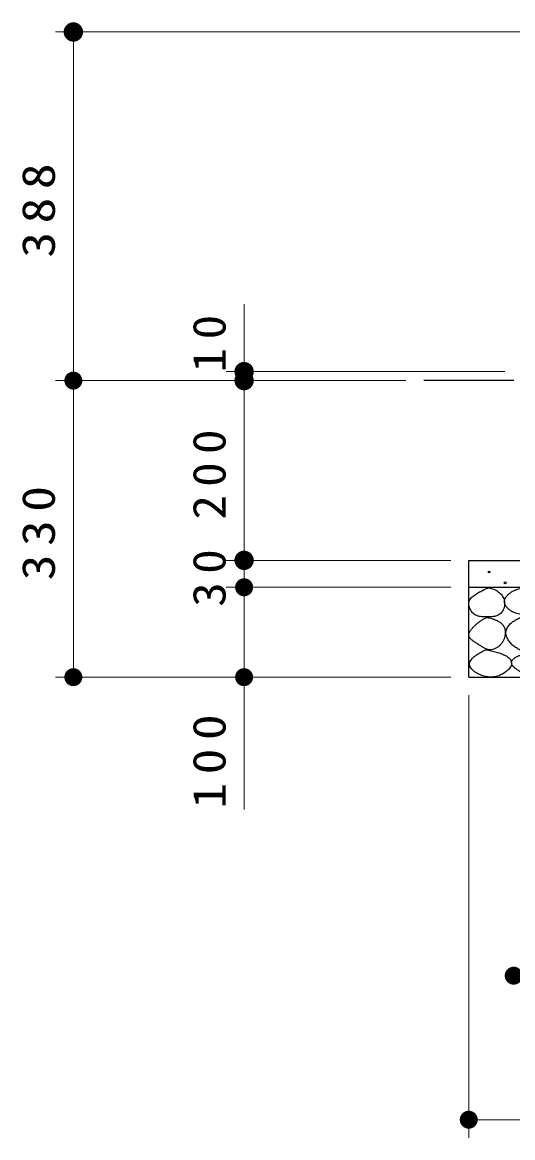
# Model space of a CAD drawing. Units: millimetres on the paper, scale 1:20. Extents: x -365 to 0, y -5 to 257.
# Drawn here: x -148.2 to -121, y 74.2 to 136.3 of the extents above; entities that cross this region are included whole.
import ezdxf

# ---------------------------------------------------------------- set-up
doc = ezdxf.new("R2010")
doc.units = ezdxf.units.MM
doc.layers.add('1_20', color=3, linetype='Continuous', lineweight=25)
doc.styles.add('ＭＳ ゴシック', font='')
doc.styles.get('ＭＳ ゴシック').set_extended_font_data('MS Gothic')

# ---------------------------------------------------------------- blocks, each defined once
blk = doc.blocks.new('filled_dot')
at = {"color": 0, "linetype": 'Continuous', "lineweight": -2, "const_width": 1.25}
blk.add_lwpolyline([(-0.625, 0, 1), (0.625, 0, 1)], format="xyb", close=True, dxfattribs=at)

msp = doc.modelspace()

# ---------------------------------------------------------------- linework, layer by layer
at = {"layer": '1_20', "color": 7, "lineweight": 13}
for p, q in [((-120.195, 135.75), (-146.406, 135.75)), ((-145.406, 116.353), (-145.406, 135.75)), ((-135.906, 116.353), (-135.906, 120.613)), ((-121.406, 116.853), (-136.906, 116.853)), ((-126.906, 116.353), (-146.406, 116.353)), ((-145.406, 99.853), (-145.406, 116.353)), ((-135.906, 106.353), (-135.906, 116.353)), ((-124.406, 106.353), (-136.906, 106.353)), ((-135.906, 104.853), (-135.906, 106.353)), ((-124.406, 104.853), (-136.906, 104.853)), ((-135.906, 92.481), (-135.906, 104.853)), ((-124.406, 99.853), (-146.406, 99.853)), ((-123.406, 98.853), (-123.406, 74.23)), ((-86.656, 75.23), (-123.406, 75.23))]:
    msp.add_line(p, q, dxfattribs=at)
at = {"layer": '1_20'}
for p, q in [((-120.906, 116.353), (-125.906, 116.353)), ((-123.406, 99.853), (-123.406, 106.353)), ((-123.406, 106.353), (-86.656, 106.353)), ((-123.406, 104.853), (-86.656, 104.853)), ((-123.406, 99.853), (-86.656, 99.853))]:
    msp.add_line(p, q, dxfattribs=at)
for centre in [(-122.277, 105.703), (-121.38, 105.105)]:
    msp.add_circle(centre, 0.05, dxfattribs=at)
for points, knots in [([(-122.284, 104.823), (-122.329, 104.809), (-122.374, 104.795), (-122.418, 104.779), (-122.463, 104.762), (-122.506, 104.743), (-122.549, 104.724), (-122.592, 104.704), (-122.635, 104.683), (-122.676, 104.661), (-122.718, 104.639), (-122.759, 104.616), (-122.8, 104.592), (-122.841, 104.568), (-122.882, 104.544), (-122.922, 104.519), (-122.963, 104.494), (-123.003, 104.47), (-123.042, 104.443), (-123.081, 104.417), (-123.121, 104.39), (-123.157, 104.361), (-123.194, 104.331), (-123.231, 104.3), (-123.263, 104.266), (-123.295, 104.231), (-123.326, 104.194), (-123.349, 104.153), (-123.371, 104.112), (-123.389, 104.067), (-123.398, 104.021), (-123.407, 103.975), (-123.407, 103.926), (-123.403, 103.88), (-123.398, 103.833), (-123.386, 103.786), (-123.372, 103.741), (-123.357, 103.697), (-123.337, 103.653), (-123.315, 103.612), (-123.292, 103.57), (-123.266, 103.53), (-123.237, 103.493), (-123.208, 103.456), (-123.176, 103.42), (-123.14, 103.389), (-123.105, 103.358), (-123.066, 103.33), (-123.025, 103.307), (-122.984, 103.284), (-122.939, 103.266), (-122.895, 103.252), (-122.85, 103.238), (-122.803, 103.229), (-122.756, 103.221), (-122.71, 103.214), (-122.662, 103.211), (-122.615, 103.208), (-122.568, 103.205), (-122.52, 103.206), (-122.473, 103.206), (-122.426, 103.206), (-122.379, 103.207), (-122.331, 103.208), (-122.284, 103.209), (-122.237, 103.21), (-122.189, 103.213), (-122.142, 103.216), (-122.095, 103.219), (-122.048, 103.225), (-122.001, 103.232), (-121.954, 103.239), (-121.909, 103.251), (-121.863, 103.263), (-121.817, 103.278), (-121.775, 103.298), (-121.733, 103.319), (-121.692, 103.344), (-121.656, 103.374), (-121.62, 103.404), (-121.588, 103.44), (-121.56, 103.478), (-121.532, 103.516), (-121.508, 103.558), (-121.488, 103.601), (-121.468, 103.643), (-121.453, 103.689), (-121.44, 103.734), (-121.428, 103.779), (-121.42, 103.827), (-121.416, 103.874), (-121.411, 103.92), (-121.411, 103.968), (-121.416, 104.015), (-121.42, 104.062), (-121.429, 104.109), (-121.441, 104.155), (-121.454, 104.2), (-121.471, 104.245), (-121.492, 104.287), (-121.512, 104.33), (-121.537, 104.371), (-121.564, 104.409), (-121.591, 104.447), (-121.623, 104.484), (-121.656, 104.517), (-121.689, 104.55), (-121.726, 104.581), (-121.763, 104.609), (-121.801, 104.637), (-121.842, 104.663), (-121.883, 104.686), (-121.924, 104.708), (-121.967, 104.729), (-122.011, 104.746), (-122.055, 104.764), (-122.1, 104.78), (-122.145, 104.792), (-122.191, 104.805), (-122.237, 104.814), (-122.284, 104.823)], [0, 0, 0, 0, 1, 1, 1, 2, 2, 2, 3, 3, 3, 4, 4, 4, 5, 5, 5, 6, 6, 6, 7, 7, 7, 8, 8, 8, 9, 9, 9, 10, 10, 10, 11, 11, 11, 12, 12, 12, 13, 13, 13, 14, 14, 14, 15, 15, 15, 16, 16, 16, 17, 17, 17, 18, 18, 18, 19, 19, 19, 20, 20, 20, 21, 21, 21, 22, 22, 22, 23, 23, 23, 24, 24, 24, 25, 25, 25, 26, 26, 26, 27, 27, 27, 28, 28, 28, 29, 29, 29, 30, 30, 30, 31, 31, 31, 32, 32, 32, 33, 33, 33, 34, 34, 34, 35, 35, 35, 36, 36, 36, 37, 37, 37, 38, 38, 38, 39, 39, 39, 40, 40, 40, 40]), ([(-120.312, 104.828), (-120.366, 104.823), (-120.419, 104.819), (-120.471, 104.81), (-120.523, 104.801), (-120.575, 104.789), (-120.626, 104.774), (-120.677, 104.76), (-120.727, 104.741), (-120.776, 104.721), (-120.825, 104.701), (-120.873, 104.678), (-120.92, 104.653), (-120.966, 104.628), (-121.012, 104.601), (-121.056, 104.571), (-121.1, 104.542), (-121.144, 104.51), (-121.184, 104.476), (-121.224, 104.441), (-121.263, 104.404), (-121.296, 104.363), (-121.33, 104.322), (-121.362, 104.278), (-121.383, 104.23), (-121.404, 104.182), (-121.419, 104.128), (-121.421, 104.077), (-121.422, 104.025), (-121.409, 103.97), (-121.392, 103.921), (-121.374, 103.872), (-121.346, 103.825), (-121.316, 103.781), (-121.287, 103.738), (-121.251, 103.697), (-121.213, 103.66), (-121.176, 103.623), (-121.134, 103.589), (-121.091, 103.559), (-121.047, 103.529), (-121, 103.502), (-120.953, 103.48), (-120.905, 103.457), (-120.855, 103.438), (-120.804, 103.422), (-120.754, 103.405), (-120.702, 103.393), (-120.65, 103.381), (-120.599, 103.37), (-120.546, 103.362), (-120.493, 103.354), (-120.441, 103.347), (-120.388, 103.342), (-120.335, 103.337), (-120.282, 103.332), (-120.229, 103.328), (-120.176, 103.325), (-120.123, 103.321), (-120.07, 103.318), (-120.017, 103.317), (-119.964, 103.316), (-119.911, 103.316), (-119.858, 103.319), (-119.805, 103.322), (-119.752, 103.328), (-119.7, 103.336), (-119.647, 103.345), (-119.595, 103.357), (-119.545, 103.372), (-119.494, 103.387), (-119.444, 103.406), (-119.395, 103.427), (-119.347, 103.449), (-119.299, 103.473), (-119.254, 103.5), (-119.208, 103.527), (-119.164, 103.557), (-119.123, 103.591), (-119.082, 103.624), (-119.042, 103.661), (-119.009, 103.702), (-118.977, 103.743), (-118.945, 103.789), (-118.928, 103.838), (-118.911, 103.887), (-118.904, 103.944), (-118.909, 103.995), (-118.914, 104.046), (-118.935, 104.098), (-118.958, 104.146), (-118.98, 104.193), (-119.012, 104.237), (-119.044, 104.279), (-119.076, 104.321), (-119.113, 104.36), (-119.15, 104.398), (-119.188, 104.435), (-119.228, 104.47), (-119.27, 104.503), (-119.311, 104.536), (-119.355, 104.567), (-119.4, 104.595), (-119.445, 104.623), (-119.492, 104.649), (-119.539, 104.672), (-119.587, 104.695), (-119.636, 104.715), (-119.686, 104.733), (-119.736, 104.751), (-119.787, 104.766), (-119.839, 104.779), (-119.89, 104.792), (-119.942, 104.802), (-119.995, 104.81), (-120.047, 104.817), (-120.1, 104.822), (-120.153, 104.826), (-120.206, 104.829), (-120.259, 104.828), (-120.312, 104.828)], [0, 0, 0, 0, 1, 1, 1, 2, 2, 2, 3, 3, 3, 4, 4, 4, 5, 5, 5, 6, 6, 6, 7, 7, 7, 8, 8, 8, 9, 9, 9, 10, 10, 10, 11, 11, 11, 12, 12, 12, 13, 13, 13, 14, 14, 14, 15, 15, 15, 16, 16, 16, 17, 17, 17, 18, 18, 18, 19, 19, 19, 20, 20, 20, 21, 21, 21, 22, 22, 22, 23, 23, 23, 24, 24, 24, 25, 25, 25, 26, 26, 26, 27, 27, 27, 28, 28, 28, 29, 29, 29, 30, 30, 30, 31, 31, 31, 32, 32, 32, 33, 33, 33, 34, 34, 34, 35, 35, 35, 36, 36, 36, 37, 37, 37, 38, 38, 38, 39, 39, 39, 40, 40, 40, 40]), ([(-122.41, 103.176), (-122.461, 103.153), (-122.511, 103.13), (-122.56, 103.103), (-122.609, 103.077), (-122.656, 103.048), (-122.702, 103.018), (-122.748, 102.987), (-122.793, 102.954), (-122.836, 102.92), (-122.88, 102.886), (-122.923, 102.85), (-122.964, 102.814), (-123.006, 102.777), (-123.047, 102.74), (-123.087, 102.702), (-123.126, 102.663), (-123.165, 102.623), (-123.201, 102.581), (-123.237, 102.539), (-123.273, 102.496), (-123.303, 102.45), (-123.332, 102.403), (-123.363, 102.354), (-123.378, 102.302), (-123.393, 102.251), (-123.402, 102.19), (-123.391, 102.139), (-123.38, 102.088), (-123.344, 102.038), (-123.31, 101.996), (-123.276, 101.954), (-123.23, 101.92), (-123.186, 101.886), (-123.143, 101.851), (-123.096, 101.822), (-123.05, 101.791), (-123.004, 101.761), (-122.956, 101.732), (-122.91, 101.702), (-122.863, 101.672), (-122.817, 101.641), (-122.771, 101.611), (-122.724, 101.58), (-122.679, 101.549), (-122.631, 101.52), (-122.584, 101.492), (-122.536, 101.463), (-122.486, 101.44), (-122.436, 101.417), (-122.384, 101.395), (-122.33, 101.384), (-122.277, 101.372), (-122.22, 101.367), (-122.165, 101.372), (-122.111, 101.376), (-122.056, 101.39), (-122.004, 101.409), (-121.952, 101.427), (-121.902, 101.453), (-121.855, 101.482), (-121.808, 101.51), (-121.763, 101.544), (-121.722, 101.581), (-121.68, 101.617), (-121.641, 101.657), (-121.606, 101.699), (-121.571, 101.742), (-121.538, 101.787), (-121.51, 101.835), (-121.482, 101.882), (-121.457, 101.933), (-121.437, 101.984), (-121.417, 102.035), (-121.401, 102.089), (-121.39, 102.143), (-121.379, 102.197), (-121.372, 102.253), (-121.371, 102.308), (-121.37, 102.363), (-121.373, 102.419), (-121.384, 102.473), (-121.394, 102.527), (-121.41, 102.582), (-121.433, 102.631), (-121.457, 102.681), (-121.488, 102.728), (-121.523, 102.771), (-121.558, 102.813), (-121.599, 102.851), (-121.642, 102.886), (-121.685, 102.92), (-121.732, 102.95), (-121.78, 102.978), (-121.828, 103.005), (-121.879, 103.029), (-121.93, 103.05), (-121.981, 103.072), (-122.033, 103.09), (-122.086, 103.106), (-122.139, 103.123), (-122.193, 103.136), (-122.247, 103.148), (-122.301, 103.159), (-122.356, 103.167), (-122.41, 103.176)], [0, 0, 0, 0, 1, 1, 1, 2, 2, 2, 3, 3, 3, 4, 4, 4, 5, 5, 5, 6, 6, 6, 7, 7, 7, 8, 8, 8, 9, 9, 9, 10, 10, 10, 11, 11, 11, 12, 12, 12, 13, 13, 13, 14, 14, 14, 15, 15, 15, 16, 16, 16, 17, 17, 17, 18, 18, 18, 19, 19, 19, 20, 20, 20, 21, 21, 21, 22, 22, 22, 23, 23, 23, 24, 24, 24, 25, 25, 25, 26, 26, 26, 27, 27, 27, 28, 28, 28, 29, 29, 29, 30, 30, 30, 31, 31, 31, 32, 32, 32, 33, 33, 33, 34, 34, 34, 35, 35, 35, 35]), ([(-120.948, 101.611), (-120.884, 101.565), (-120.82, 101.519), (-120.753, 101.477), (-120.686, 101.435), (-120.618, 101.396), (-120.547, 101.361), (-120.477, 101.326), (-120.405, 101.294), (-120.33, 101.268), (-120.256, 101.242), (-120.18, 101.219), (-120.103, 101.205), (-120.026, 101.192), (-119.946, 101.183), (-119.868, 101.186), (-119.79, 101.189), (-119.71, 101.201), (-119.635, 101.224), (-119.561, 101.247), (-119.488, 101.282), (-119.422, 101.323), (-119.355, 101.364), (-119.293, 101.415), (-119.237, 101.47), (-119.181, 101.524), (-119.129, 101.586), (-119.085, 101.651), (-119.041, 101.716), (-119.002, 101.786), (-118.972, 101.858), (-118.942, 101.93), (-118.918, 102.007), (-118.905, 102.084), (-118.892, 102.161), (-118.888, 102.242), (-118.894, 102.32), (-118.899, 102.397), (-118.916, 102.476), (-118.939, 102.551), (-118.962, 102.626), (-118.994, 102.699), (-119.032, 102.768), (-119.071, 102.836), (-119.117, 102.902), (-119.169, 102.96), (-119.22, 103.019), (-119.28, 103.074), (-119.344, 103.118), (-119.407, 103.163), (-119.479, 103.201), (-119.552, 103.229), (-119.625, 103.256), (-119.703, 103.274), (-119.781, 103.285), (-119.858, 103.296), (-119.938, 103.297), (-120.017, 103.293), (-120.095, 103.288), (-120.174, 103.276), (-120.25, 103.259), (-120.327, 103.242), (-120.403, 103.219), (-120.477, 103.193), (-120.551, 103.166), (-120.624, 103.134), (-120.694, 103.098), (-120.763, 103.062), (-120.832, 103.023), (-120.897, 102.978), (-120.961, 102.933), (-121.024, 102.884), (-121.08, 102.83), (-121.136, 102.775), (-121.191, 102.715), (-121.232, 102.649), (-121.274, 102.583), (-121.311, 102.509), (-121.327, 102.434), (-121.343, 102.359), (-121.341, 102.275), (-121.327, 102.2), (-121.312, 102.124), (-121.276, 102.05), (-121.24, 101.981), (-121.203, 101.912), (-121.155, 101.848), (-121.107, 101.786), (-121.058, 101.724), (-121.003, 101.668), (-120.948, 101.611)], [0, 0, 0, 0, 1, 1, 1, 2, 2, 2, 3, 3, 3, 4, 4, 4, 5, 5, 5, 6, 6, 6, 7, 7, 7, 8, 8, 8, 9, 9, 9, 10, 10, 10, 11, 11, 11, 12, 12, 12, 13, 13, 13, 14, 14, 14, 15, 15, 15, 16, 16, 16, 17, 17, 17, 18, 18, 18, 19, 19, 19, 20, 20, 20, 21, 21, 21, 22, 22, 22, 23, 23, 23, 24, 24, 24, 25, 25, 25, 26, 26, 26, 27, 27, 27, 28, 28, 28, 29, 29, 29, 30, 30, 30, 30]), ([(-122.451, 101.379), (-122.541, 101.336), (-122.631, 101.293), (-122.718, 101.245), (-122.805, 101.198), (-122.893, 101.149), (-122.974, 101.092), (-123.055, 101.035), (-123.142, 100.977), (-123.205, 100.903), (-123.269, 100.83), (-123.342, 100.74), (-123.356, 100.65), (-123.369, 100.561), (-123.333, 100.45), (-123.287, 100.367), (-123.241, 100.285), (-123.158, 100.215), (-123.08, 100.154), (-123.003, 100.094), (-122.913, 100.045), (-122.824, 100.003), (-122.734, 99.962), (-122.638, 99.929), (-122.542, 99.905), (-122.446, 99.881), (-122.346, 99.865), (-122.248, 99.86), (-122.149, 99.855), (-122.047, 99.86), (-121.95, 99.877), (-121.853, 99.894), (-121.756, 99.924), (-121.665, 99.962), (-121.573, 100), (-121.484, 100.048), (-121.403, 100.105), (-121.322, 100.162), (-121.241, 100.226), (-121.18, 100.302), (-121.118, 100.378), (-121.048, 100.469), (-121.033, 100.559), (-121.017, 100.649), (-121.04, 100.763), (-121.087, 100.842), (-121.133, 100.92), (-121.232, 100.979), (-121.315, 101.031), (-121.398, 101.084), (-121.493, 101.12), (-121.585, 101.157), (-121.678, 101.193), (-121.773, 101.222), (-121.869, 101.249), (-121.964, 101.277), (-122.061, 101.3), (-122.158, 101.321), (-122.256, 101.343), (-122.353, 101.361), (-122.451, 101.379)], [0, 0, 0, 0, 1, 1, 1, 2, 2, 2, 3, 3, 3, 4, 4, 4, 5, 5, 5, 6, 6, 6, 7, 7, 7, 8, 8, 8, 9, 9, 9, 10, 10, 10, 11, 11, 11, 12, 12, 12, 13, 13, 13, 14, 14, 14, 15, 15, 15, 16, 16, 16, 17, 17, 17, 18, 18, 18, 19, 19, 19, 20, 20, 20, 20]), ([(-119.596, 101.172), (-119.648, 101.181), (-119.7, 101.19), (-119.753, 101.195), (-119.805, 101.201), (-119.858, 101.204), (-119.911, 101.204), (-119.964, 101.204), (-120.017, 101.201), (-120.069, 101.195), (-120.122, 101.19), (-120.174, 101.181), (-120.226, 101.171), (-120.277, 101.16), (-120.328, 101.146), (-120.379, 101.131), (-120.43, 101.117), (-120.48, 101.1), (-120.529, 101.081), (-120.579, 101.062), (-120.628, 101.042), (-120.675, 101.019), (-120.723, 100.997), (-120.77, 100.973), (-120.815, 100.944), (-120.859, 100.916), (-120.905, 100.887), (-120.941, 100.85), (-120.978, 100.813), (-121.019, 100.768), (-121.032, 100.722), (-121.045, 100.675), (-121.036, 100.615), (-121.018, 100.568), (-121, 100.522), (-120.959, 100.48), (-120.923, 100.442), (-120.888, 100.403), (-120.846, 100.37), (-120.805, 100.337), (-120.764, 100.304), (-120.72, 100.274), (-120.677, 100.244), (-120.633, 100.213), (-120.589, 100.185), (-120.544, 100.157), (-120.5, 100.129), (-120.454, 100.101), (-120.408, 100.076), (-120.362, 100.05), (-120.315, 100.026), (-120.267, 100.004), (-120.219, 99.982), (-120.17, 99.961), (-120.121, 99.943), (-120.071, 99.926), (-120.02, 99.911), (-119.969, 99.898), (-119.917, 99.886), (-119.865, 99.877), (-119.813, 99.87), (-119.761, 99.863), (-119.708, 99.859), (-119.655, 99.858), (-119.602, 99.857), (-119.549, 99.858), (-119.497, 99.862), (-119.444, 99.866), (-119.391, 99.873), (-119.34, 99.883), (-119.288, 99.892), (-119.236, 99.905), (-119.186, 99.92), (-119.135, 99.935), (-119.085, 99.954), (-119.037, 99.975), (-118.989, 99.996), (-118.942, 100.021), (-118.897, 100.048), (-118.852, 100.075), (-118.808, 100.106), (-118.767, 100.139), (-118.726, 100.172), (-118.687, 100.208), (-118.651, 100.247), (-118.616, 100.286), (-118.582, 100.328), (-118.556, 100.373), (-118.529, 100.418), (-118.505, 100.467), (-118.492, 100.517), (-118.479, 100.568), (-118.472, 100.622), (-118.476, 100.674), (-118.479, 100.726), (-118.492, 100.779), (-118.511, 100.828), (-118.529, 100.877), (-118.555, 100.925), (-118.585, 100.968), (-118.615, 101.01), (-118.651, 101.051), (-118.691, 101.085), (-118.73, 101.119), (-118.776, 101.149), (-118.823, 101.172), (-118.869, 101.195), (-118.921, 101.212), (-118.972, 101.224), (-119.023, 101.236), (-119.076, 101.242), (-119.129, 101.244), (-119.181, 101.247), (-119.235, 101.244), (-119.287, 101.239), (-119.34, 101.234), (-119.392, 101.225), (-119.444, 101.214), (-119.495, 101.203), (-119.546, 101.187), (-119.596, 101.172)], [0, 0, 0, 0, 1, 1, 1, 2, 2, 2, 3, 3, 3, 4, 4, 4, 5, 5, 5, 6, 6, 6, 7, 7, 7, 8, 8, 8, 9, 9, 9, 10, 10, 10, 11, 11, 11, 12, 12, 12, 13, 13, 13, 14, 14, 14, 15, 15, 15, 16, 16, 16, 17, 17, 17, 18, 18, 18, 19, 19, 19, 20, 20, 20, 21, 21, 21, 22, 22, 22, 23, 23, 23, 24, 24, 24, 25, 25, 25, 26, 26, 26, 27, 27, 27, 28, 28, 28, 29, 29, 29, 30, 30, 30, 31, 31, 31, 32, 32, 32, 33, 33, 33, 34, 34, 34, 35, 35, 35, 36, 36, 36, 37, 37, 37, 38, 38, 38, 39, 39, 39, 40, 40, 40, 40])]:
    msp.add_open_spline(points, degree=3, knots=knots, dxfattribs=at)

# ---------------------------------------------------------------- block references
at = {"layer": '1_20', "color": 7, "lineweight": 13}
for p, xscale, yscale, rotation in [((-145.406, 135.75), 0.431, 0.431, 270), ((-135.906, 116.853), 0.431, 0.431, 270), ((-145.406, 116.353), 0.4, 0.4, 270), ((-135.906, 116.353), 0.431, 0.431, 270), ((-135.906, 106.353), 0.431, 0.431, 270), ((-135.906, 104.853), 0.4, 0.4, 270), ((-145.406, 99.853), 0.4, 0.4, 90), ((-135.906, 99.853), 0.4, 0.4, 90)]:
    msp.add_blockref('filled_dot', p, dxfattribs=dict(at, xscale=xscale, yscale=yscale, rotation=rotation))
at = {"layer": '1_20', "color": 7, "lineweight": 13, "xscale": 0.4, "yscale": 0.4}
for p in [(-120.906, 83.244), (-123.406, 75.23)]:
    msp.add_blockref('filled_dot', p, dxfattribs=at)

# ---------------------------------------------------------------- texts
at = {"layer": '1_20', "color": 7, "char_height": 1.833, "attachment_point": 8, "rotation": 90, "style": 'ＭＳ ゴシック'}
for s, insert in [('\\T1.33;\\W1.15;388', (-146.406, 126.052)), ('\\T1.34;\\W1.1;10', (-136.906, 118.644)), ('\\T1.33;\\W1.1;200', (-136.906, 111.353)), ('\\T1.33;\\W1.15;330', (-146.406, 108.103)), ('\\T1.34;\\W1.1;30', (-136.906, 105.603)), ('\\T1.33;\\W1.15;100', (-136.906, 95.398))]:
    msp.add_mtext(s, dxfattribs=dict(at, insert=insert))

doc.saveas('drawing.dxf')
